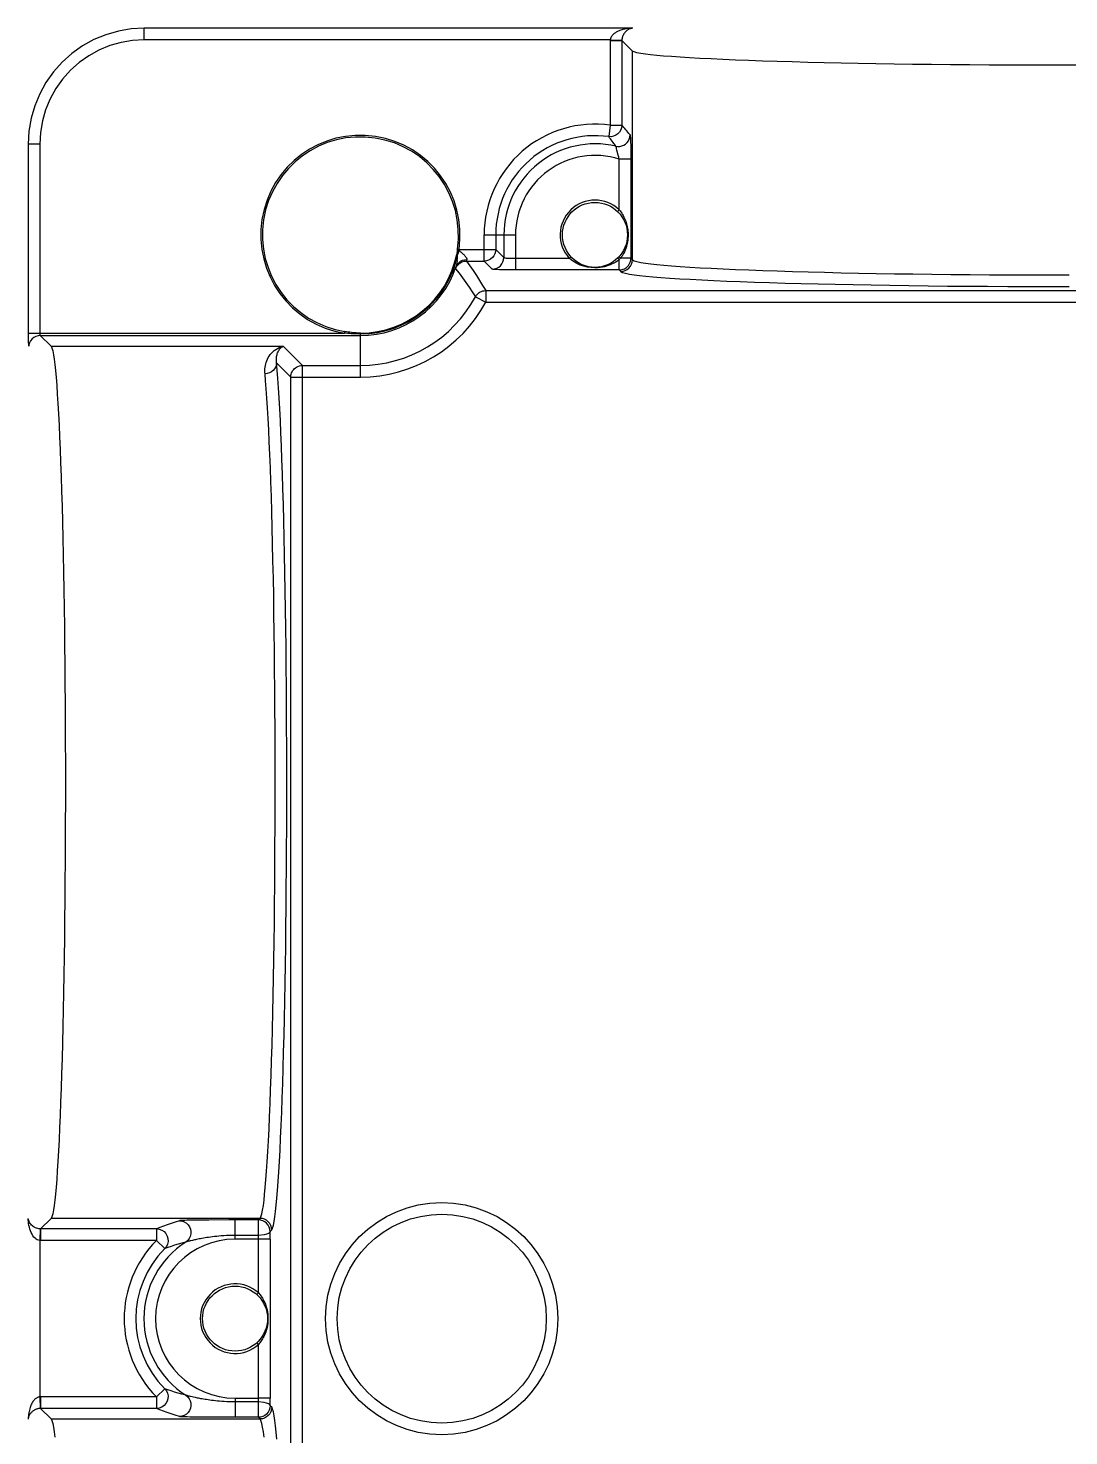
# Model space of a CAD drawing. Header units: millimetres. Extents: x -1 to 4489, y 0 to 1364.
# Drawn here: x 3029.5 to 3074.3, y 921.7 to 982.4 of the extents above; entities that cross this region are included whole.
import ezdxf

# ---------------------------------------------------------------- set-up
doc = ezdxf.new("R2010")
doc.units = ezdxf.units.MM
doc.layers.add('VERRUNDUNGEN', color=7, linetype='Continuous')

# ---------------------------------------------------------------- blocks, each defined once
blk = doc.blocks.new('A$C3E425E2D')
at = {"layer": 'VERRUNDUNGEN', "color": 7, "linetype": 'Continuous'}
for p, q in [((3.346, 106.334), (2.828, 106.12)), ((3.885, 106.489), (3.346, 106.334)), ((4.437, 106.583), (3.885, 106.489)), ((4.997, 106.615), (4.437, 106.583)), ((26.007, 106.615), (4.997, 106.615)), ((4.997, 106.115), (4.997, 106.615)), ((25.074, 106.155), (25.071, 106.135)), ((25.079, 106.173), (25.074, 106.155)), ((25.084, 106.19), (25.079, 106.173)), ((25.091, 106.207), (25.084, 106.19)), ((25.099, 106.224), (25.091, 106.207)), ((25.108, 106.241), (25.099, 106.224)), ((25.119, 106.259), (25.108, 106.241)), ((25.131, 106.276), (25.119, 106.259)), ((25.145, 106.294), (25.131, 106.276)), ((25.16, 106.312), (25.145, 106.294)), ((25.177, 106.33), (25.16, 106.312)), ((25.195, 106.348), (25.177, 106.33)), ((25.216, 106.366), (25.195, 106.348)), ((25.237, 106.383), (25.216, 106.366)), ((25.261, 106.401), (25.237, 106.383)), ((25.286, 106.418), (25.261, 106.401)), ((25.313, 106.435), (25.286, 106.418)), ((25.343, 106.452), (25.313, 106.435)), ((25.374, 106.468), (25.343, 106.452)), ((25.407, 106.484), (25.374, 106.468)), ((25.442, 106.499), (25.407, 106.484)), ((25.479, 106.514), (25.442, 106.499)), ((25.518, 106.528), (25.479, 106.514)), ((25.559, 106.541), (25.518, 106.528)), ((25.602, 106.554), (25.559, 106.541)), ((25.573, 106.156), (25.57, 106.138)), ((25.575, 106.174), (25.573, 106.156)), ((25.579, 106.191), (25.575, 106.174)), ((25.582, 106.208), (25.579, 106.191)), ((25.587, 106.225), (25.582, 106.208)), ((25.592, 106.243), (25.587, 106.225)), ((25.598, 106.261), (25.592, 106.243)), ((25.605, 106.279), (25.598, 106.261)), ((25.647, 106.566), (25.602, 106.554)), ((25.612, 106.297), (25.605, 106.279)), ((25.62, 106.315), (25.612, 106.297)), ((25.629, 106.333), (25.62, 106.315)), ((25.639, 106.352), (25.629, 106.333)), ((25.649, 106.37), (25.639, 106.352)), ((25.695, 106.577), (25.647, 106.566)), ((25.661, 106.387), (25.649, 106.37)), ((25.673, 106.405), (25.661, 106.387)), ((25.686, 106.422), (25.673, 106.405)), ((25.7, 106.44), (25.686, 106.422)), ((25.745, 106.587), (25.695, 106.577)), ((25.715, 106.456), (25.7, 106.44)), ((25.731, 106.473), (25.715, 106.456)), ((25.748, 106.489), (25.731, 106.473)), ((25.798, 106.595), (25.745, 106.587)), ((25.766, 106.504), (25.748, 106.489)), ((25.785, 106.519), (25.766, 106.504)), ((25.804, 106.533), (25.785, 106.519)), ((25.853, 106.603), (25.798, 106.595)), ((25.825, 106.547), (25.804, 106.533)), ((25.847, 106.559), (25.825, 106.547)), ((25.87, 106.571), (25.847, 106.559)), ((25.91, 106.608), (25.853, 106.603)), ((25.894, 106.582), (25.87, 106.571)), ((25.92, 106.591), (25.894, 106.582)), ((25.971, 106.612), (25.91, 106.608)), ((25.946, 106.599), (25.92, 106.591)), ((25.974, 106.606), (25.946, 106.599)), ((26.033, 106.615), (25.971, 106.612)), ((26.003, 106.611), (25.974, 106.606)), ((26.007, 106.612), (26.003, 106.611)), ((2.338, 105.849), (1.881, 105.524)), ((2.828, 106.12), (2.338, 105.849)), ((3.047, 105.671), (2.606, 105.427)), ((3.514, 105.863), (3.047, 105.671)), ((3.999, 106.003), (3.514, 105.863)), ((4.492, 106.087), (3.999, 106.003)), ((4.997, 106.115), (4.492, 106.087)), ((25.068, 106.115), (4.997, 106.115)), ((25.071, 106.135), (25.068, 106.115)), ((25.068, 106.115), (25.568, 106.098)), ((25.068, 106.115), (25.068, 106.081)), ((25.068, 106.081), (25.567, 106.081)), ((25.068, 106.081), (25.068, 102.435)), ((25.568, 106.098), (25.567, 106.081)), ((26.019, 105.63), (25.567, 106.081)), ((25.567, 106.081), (25.567, 102.435)), ((25.569, 106.119), (25.568, 106.098)), ((25.57, 106.138), (25.569, 106.119)), ((26.019, 96.629), (26.019, 105.63)), ((26.09, 105.592), (26.019, 105.63)), ((26.215, 105.557), (26.09, 105.592)), ((26.38, 105.526), (26.215, 105.557)), ((1.463, 105.151), (1.09, 104.734)), ((1.881, 105.524), (1.463, 105.151)), ((2.193, 105.135), (1.817, 104.798)), ((2.606, 105.427), (2.193, 105.135)), ((26.577, 105.496), (26.38, 105.526)), ((26.805, 105.468), (26.577, 105.496)), ((27.065, 105.441), (26.805, 105.468)), ((27.362, 105.414), (27.065, 105.441)), ((27.697, 105.388), (27.362, 105.414)), ((28.072, 105.361), (27.697, 105.388)), ((28.484, 105.335), (28.072, 105.361)), ((28.929, 105.31), (28.484, 105.335)), ((29.407, 105.286), (28.929, 105.31)), ((29.916, 105.262), (29.407, 105.286)), ((30.455, 105.24), (29.916, 105.262)), ((31.024, 105.218), (30.455, 105.24)), ((31.623, 105.197), (31.024, 105.218)), ((32.249, 105.177), (31.623, 105.197)), ((32.902, 105.158), (32.249, 105.177)), ((33.58, 105.14), (32.902, 105.158)), ((34.28, 105.123), (33.58, 105.14)), ((35.003, 105.107), (34.28, 105.123)), ((35.745, 105.092), (35.003, 105.107)), ((36.507, 105.079), (35.745, 105.092)), ((37.287, 105.067), (36.507, 105.079)), ((38.082, 105.055), (37.287, 105.067)), ((38.891, 105.046), (38.082, 105.055)), ((39.712, 105.037), (38.891, 105.046)), ((40.545, 105.03), (39.712, 105.037)), ((41.386, 105.024), (40.545, 105.03)), ((42.234, 105.019), (41.386, 105.024)), ((43.087, 105.016), (42.234, 105.019)), ((43.944, 105.014), (43.087, 105.016)), ((44.803, 105.013), (43.944, 105.014)), ((45.662, 105.014), (44.803, 105.013)), ((1.09, 104.734), (0.766, 104.277)), ((1.481, 104.422), (1.189, 104.01)), ((1.817, 104.798), (1.481, 104.422)), ((0.495, 103.786), (0.281, 103.269)), ((0.766, 104.277), (0.495, 103.786)), ((1.189, 104.01), (0.944, 103.568)), ((0.281, 103.269), (0.125, 102.73)), ((0.944, 103.568), (0.752, 103.101)), ((0.125, 102.73), (0.031, 102.178)), ((0.612, 102.616), (0.528, 102.123)), ((0.752, 103.101), (0.612, 102.616)), ((0.031, 102.178), (0, 101.618)), ((0.528, 102.123), (0.5, 101.618)), ((25.068, 102.435), (24.999, 101.94)), ((25.104, 101.936), (24.999, 101.94)), ((25.034, 101.894), (24.999, 101.94)), ((25.068, 102.435), (25.567, 102.435)), ((25.21, 101.956), (25.104, 101.936)), ((25.308, 101.997), (25.21, 101.956)), ((25.395, 102.058), (25.308, 101.997)), ((25.469, 102.137), (25.395, 102.058)), ((25.522, 102.228), (25.469, 102.137)), ((25.555, 102.326), (25.522, 102.228)), ((25.567, 102.435), (25.555, 102.326)), ((25.608, 102.388), (25.567, 102.435)), ((25.649, 102.34), (25.608, 102.388)), ((25.691, 102.29), (25.649, 102.34)), ((25.735, 102.238), (25.691, 102.29)), ((25.779, 102.185), (25.735, 102.238)), ((25.824, 102.13), (25.779, 102.185)), ((25.871, 102.072), (25.824, 102.13)), ((25.918, 102.013), (25.871, 102.072)), ((25.886, 101.837), (25.91, 101.924)), ((25.91, 101.924), (25.918, 102.013)), ((25.918, 102.013), (25.923, 101.994)), ((25.923, 101.994), (25.928, 101.954)), ((25.928, 101.954), (25.933, 101.89)), ((0.5, 101.618), (0, 101.618)), ((0, 101.618), (0, 93.392)), ((0.5, 101.618), (0.5, 93.47)), ((25.07, 101.847), (25.034, 101.894)), ((25.107, 101.798), (25.07, 101.847)), ((25.145, 101.747), (25.107, 101.798)), ((25.184, 101.694), (25.145, 101.747)), ((25.223, 101.64), (25.184, 101.694)), ((25.245, 101.61), (25.223, 101.64)), ((25.304, 101.527), (25.245, 101.61)), ((25.31, 101.517), (25.304, 101.527)), ((25.304, 101.527), (25.393, 101.514)), ((25.318, 101.495), (25.31, 101.517)), ((25.328, 101.461), (25.318, 101.495)), ((25.34, 101.416), (25.328, 101.461)), ((25.354, 101.361), (25.34, 101.416)), ((25.407, 101.143), (25.354, 101.361)), ((25.393, 101.514), (25.483, 101.518)), ((25.483, 101.518), (25.57, 101.538)), ((25.57, 101.538), (25.653, 101.573)), ((25.653, 101.573), (25.728, 101.622)), ((25.728, 101.622), (25.793, 101.684)), ((25.793, 101.684), (25.846, 101.756)), ((25.846, 101.756), (25.886, 101.837)), ((25.933, 101.89), (25.938, 101.805)), ((25.938, 101.805), (25.942, 101.7)), ((25.942, 101.7), (25.945, 101.578)), ((25.945, 101.578), (25.948, 101.441)), ((25.948, 101.441), (25.948, 101.398)), ((25.948, 101.398), (25.952, 100.968)), ((25.429, 101.057), (25.407, 101.143)), ((25.452, 100.968), (25.429, 101.057)), ((25.952, 100.968), (25.452, 100.968)), ((25.452, 98.784), (25.452, 100.967)), ((25.952, 100.968), (25.952, 96.697)), ((25.452, 98.784), (25.382, 98.712)), ((25.452, 98.784), (25.487, 98.741)), ((25.487, 98.741), (25.523, 98.694)), ((25.523, 98.694), (25.558, 98.644)), ((25.558, 98.644), (25.592, 98.591)), ((25.592, 98.591), (25.624, 98.535)), ((25.624, 98.535), (25.654, 98.477)), ((25.654, 98.477), (25.682, 98.419)), ((25.682, 98.419), (25.707, 98.361)), ((25.707, 98.361), (25.729, 98.301)), ((25.729, 98.301), (25.749, 98.242)), ((19.634, 97.707), (20.984, 97.707)), ((19.634, 96.581), (19.634, 97.707)), ((20.134, 97.707), (20.134, 97.081)), ((20.484, 97.707), (20.484, 96.73)), ((20.984, 97.707), (20.984, 96.197)), ((25.749, 98.242), (25.767, 98.181)), ((25.767, 98.181), (25.783, 98.12)), ((25.783, 98.12), (25.797, 98.058)), ((25.797, 98.058), (25.808, 97.995)), ((25.808, 97.995), (25.818, 97.931)), ((25.818, 97.931), (25.825, 97.864)), ((25.825, 97.864), (25.829, 97.795)), ((25.829, 97.795), (25.831, 97.722)), ((25.831, 97.722), (25.83, 97.644)), ((18.483, 97.091), (18.478, 97.044)), ((18.553, 97.081), (18.483, 97.091)), ((18.553, 97.081), (18.547, 97.041)), ((18.553, 97.081), (20.134, 97.081)), ((20.134, 97.081), (20.124, 96.985)), ((20.134, 97.081), (20.484, 96.73)), ((25.734, 97.125), (25.704, 97.047)), ((25.76, 97.209), (25.734, 97.125)), ((25.784, 97.297), (25.76, 97.209)), ((25.803, 97.387), (25.784, 97.297)), ((25.816, 97.476), (25.803, 97.387)), ((25.826, 97.562), (25.816, 97.476)), ((25.83, 97.644), (25.826, 97.562)), ((18.449, 96.452), (18.444, 96.426)), ((18.454, 96.479), (18.449, 96.452)), ((18.459, 96.507), (18.454, 96.479)), ((18.457, 96.881), (18.455, 96.866)), ((18.492, 96.859), (18.455, 96.866)), ((18.46, 96.896), (18.457, 96.881)), ((18.463, 96.535), (18.459, 96.507)), ((18.463, 96.912), (18.46, 96.896)), ((18.523, 96.492), (18.462, 96.417)), ((18.465, 96.929), (18.463, 96.912)), ((18.467, 96.565), (18.463, 96.535)), ((18.468, 96.946), (18.465, 96.929)), ((18.471, 96.597), (18.467, 96.565)), ((18.47, 96.964), (18.468, 96.946)), ((18.472, 96.983), (18.47, 96.964)), ((18.471, 96.597), (18.474, 96.624)), ((18.474, 97.002), (18.472, 96.983)), ((18.476, 97.023), (18.474, 97.002)), ((18.474, 96.624), (18.477, 96.652)), ((18.478, 97.044), (18.476, 97.023)), ((18.477, 96.652), (18.48, 96.682)), ((18.547, 97.041), (18.478, 97.044)), ((18.48, 96.682), (18.482, 96.714)), ((18.482, 96.714), (18.485, 96.748)), ((18.485, 96.748), (18.488, 96.783)), ((18.488, 96.783), (18.49, 96.82)), ((18.49, 96.82), (18.492, 96.859)), ((18.498, 96.874), (18.492, 96.859)), ((18.503, 96.889), (18.498, 96.874)), ((18.509, 96.906), (18.503, 96.889)), ((18.514, 96.923), (18.509, 96.906)), ((18.512, 96.422), (18.589, 96.489)), ((18.52, 96.94), (18.514, 96.923)), ((18.525, 96.959), (18.52, 96.94)), ((18.601, 96.553), (18.523, 96.492)), ((18.531, 96.978), (18.525, 96.959)), ((18.536, 96.998), (18.531, 96.978)), ((18.542, 97.019), (18.536, 96.998)), ((18.547, 97.041), (18.542, 97.019)), ((18.578, 97.016), (18.547, 97.041)), ((18.607, 96.992), (18.578, 97.016)), ((18.589, 96.489), (18.678, 96.539)), ((18.691, 96.597), (18.601, 96.553)), ((18.635, 96.968), (18.607, 96.992)), ((18.661, 96.946), (18.635, 96.968)), ((18.686, 96.924), (18.661, 96.946)), ((18.678, 96.539), (18.775, 96.57)), ((18.709, 96.902), (18.686, 96.924)), ((18.79, 96.622), (18.691, 96.597)), ((18.731, 96.882), (18.709, 96.902)), ((18.751, 96.863), (18.731, 96.882)), ((18.77, 96.844), (18.751, 96.863)), ((18.787, 96.826), (18.77, 96.844)), ((18.775, 96.57), (18.877, 96.581)), ((18.803, 96.809), (18.787, 96.826)), ((18.894, 96.627), (18.79, 96.622)), ((18.818, 96.792), (18.803, 96.809)), ((18.835, 96.772), (18.818, 96.792)), ((18.85, 96.753), (18.835, 96.772)), ((18.863, 96.735), (18.85, 96.753)), ((18.875, 96.718), (18.863, 96.735)), ((18.885, 96.7), (18.875, 96.718)), ((18.876, 96.585), (18.879, 96.594)), ((18.877, 96.581), (18.876, 96.585)), ((18.877, 96.581), (19.634, 96.581)), ((18.877, 96.581), (19.02, 96.375)), ((18.879, 96.594), (18.885, 96.608)), ((18.892, 96.684), (18.885, 96.7)), ((18.885, 96.608), (18.894, 96.627)), ((18.897, 96.668), (18.892, 96.684)), ((18.894, 96.627), (18.898, 96.639)), ((18.899, 96.653), (18.897, 96.668)), ((18.898, 96.639), (18.899, 96.653)), ((19.732, 96.591), (19.634, 96.581)), ((19.634, 96.581), (19.984, 96.231)), ((19.826, 96.619), (19.732, 96.591)), ((19.913, 96.666), (19.826, 96.619)), ((19.988, 96.729), (19.913, 96.666)), ((20.051, 96.805), (19.988, 96.729)), ((20.097, 96.892), (20.051, 96.805)), ((20.124, 96.985), (20.097, 96.892)), ((20.338, 96.377), (20.4, 96.453)), ((20.4, 96.453), (20.446, 96.539)), ((20.446, 96.539), (20.474, 96.633)), ((20.474, 96.633), (20.484, 96.73)), ((20.484, 96.73), (20.493, 96.725)), ((20.493, 96.725), (20.513, 96.72)), ((20.513, 96.72), (20.544, 96.715)), ((20.544, 96.715), (20.586, 96.71)), ((20.586, 96.71), (20.637, 96.706)), ((20.637, 96.706), (20.696, 96.703)), ((20.696, 96.703), (20.762, 96.7)), ((20.762, 96.7), (20.833, 96.698)), ((20.833, 96.698), (20.907, 96.697)), ((20.907, 96.697), (20.984, 96.697)), ((20.984, 96.697), (23.299, 96.697)), ((23.299, 96.697), (23.373, 96.764)), ((23.397, 96.615), (23.299, 96.697)), ((23.507, 96.539), (23.397, 96.615)), ((23.632, 96.469), (23.507, 96.539)), ((23.769, 96.408), (23.632, 96.469)), ((25.188, 96.471), (25.123, 96.44)), ((25.248, 96.504), (25.188, 96.471)), ((25.305, 96.537), (25.248, 96.504)), ((25.357, 96.572), (25.305, 96.537)), ((25.407, 96.607), (25.357, 96.572)), ((25.386, 96.702), (25.382, 96.703)), ((25.393, 96.696), (25.386, 96.702)), ((25.404, 96.687), (25.393, 96.696)), ((25.419, 96.674), (25.404, 96.687)), ((25.452, 96.642), (25.407, 96.607)), ((25.435, 96.659), (25.419, 96.674)), ((25.452, 96.642), (25.435, 96.659)), ((25.443, 96.761), (25.442, 96.764)), ((25.448, 96.753), (25.443, 96.761)), ((25.458, 96.742), (25.448, 96.753)), ((25.465, 96.655), (25.452, 96.642)), ((25.452, 96.197), (25.452, 96.642)), ((25.471, 96.729), (25.458, 96.742)), ((25.505, 96.697), (25.465, 96.655)), ((25.487, 96.713), (25.471, 96.729)), ((25.505, 96.697), (25.487, 96.713)), ((25.539, 96.744), (25.505, 96.697)), ((25.952, 96.697), (25.505, 96.697)), ((25.574, 96.795), (25.539, 96.744)), ((25.607, 96.851), (25.574, 96.795)), ((25.641, 96.911), (25.607, 96.851)), ((25.673, 96.976), (25.641, 96.911)), ((25.704, 97.047), (25.673, 96.976)), ((25.849, 96.394), (25.884, 96.446)), ((25.884, 96.446), (25.913, 96.503)), ((25.913, 96.503), (25.934, 96.565)), ((25.934, 96.565), (25.947, 96.63)), ((25.947, 96.63), (25.952, 96.697)), ((25.952, 96.697), (26.019, 96.629)), ((25.981, 96.438), (26.009, 96.532)), ((26.009, 96.532), (26.019, 96.629)), ((26.019, 96.629), (26.09, 96.59)), ((26.09, 96.59), (26.216, 96.553)), ((26.216, 96.553), (26.381, 96.519)), ((26.381, 96.519), (26.578, 96.488)), ((26.578, 96.488), (26.807, 96.458)), ((26.807, 96.458), (27.067, 96.43)), ((18.407, 96.274), (18.405, 96.257)), ((18.405, 96.257), (18.406, 96.249)), ((18.406, 96.249), (18.45, 96.341)), ((18.406, 96.249), (18.555, 96.056)), ((18.413, 96.299), (18.407, 96.274)), ((18.421, 96.332), (18.413, 96.299)), ((18.462, 96.417), (18.421, 96.332)), ((18.427, 96.353), (18.421, 96.332)), ((18.433, 96.376), (18.427, 96.353)), ((18.439, 96.4), (18.433, 96.376)), ((18.444, 96.426), (18.439, 96.4)), ((18.45, 96.341), (18.512, 96.422)), ((18.555, 96.056), (18.7, 95.86)), ((18.7, 95.86), (18.844, 95.66)), ((19.02, 96.375), (19.161, 96.166)), ((19.161, 96.166), (19.299, 95.955)), ((19.299, 95.955), (19.436, 95.741)), ((19.984, 96.231), (20.082, 96.24)), ((20.002, 96.225), (19.984, 96.231)), ((20.042, 96.22), (20.002, 96.225)), ((20.105, 96.215), (20.042, 96.22)), ((20.082, 96.24), (20.176, 96.269)), ((20.188, 96.211), (20.105, 96.215)), ((20.176, 96.269), (20.262, 96.315)), ((20.29, 96.207), (20.188, 96.211)), ((20.262, 96.315), (20.338, 96.377)), ((20.408, 96.203), (20.29, 96.207)), ((20.54, 96.2), (20.408, 96.203)), ((20.682, 96.198), (20.54, 96.2)), ((20.829, 96.197), (20.682, 96.198)), ((25.452, 96.197), (20.829, 96.197)), ((23.922, 96.356), (23.769, 96.408)), ((24.083, 96.318), (23.922, 96.356)), ((24.244, 96.298), (24.083, 96.318)), ((24.407, 96.289), (24.244, 96.298)), ((24.521, 96.293), (24.407, 96.289)), ((24.628, 96.302), (24.521, 96.293)), ((24.726, 96.317), (24.628, 96.302)), ((24.817, 96.336), (24.726, 96.317)), ((24.902, 96.359), (24.817, 96.336)), ((24.98, 96.384), (24.902, 96.359)), ((25.054, 96.411), (24.98, 96.384)), ((25.123, 96.44), (25.054, 96.411)), ((25.452, 96.197), (25.493, 96.199)), ((25.452, 96.197), (25.519, 96.13)), ((25.493, 96.199), (25.537, 96.204)), ((25.519, 96.13), (25.616, 96.139)), ((25.519, 96.13), (25.599, 96.09)), ((25.537, 96.204), (25.582, 96.214)), ((25.582, 96.214), (25.628, 96.229)), ((25.599, 96.09), (25.721, 96.053)), ((25.616, 96.139), (25.71, 96.168)), ((25.628, 96.229), (25.674, 96.249)), ((25.674, 96.249), (25.721, 96.276)), ((25.71, 96.168), (25.797, 96.214)), ((25.721, 96.276), (25.766, 96.308)), ((25.721, 96.053), (25.889, 96.02)), ((25.766, 96.308), (25.809, 96.348)), ((25.797, 96.214), (25.872, 96.276)), ((25.809, 96.348), (25.849, 96.394)), ((25.872, 96.276), (25.934, 96.352)), ((25.889, 96.02), (26.093, 95.988)), ((25.934, 96.352), (25.981, 96.438)), ((26.093, 95.988), (26.327, 95.959)), ((26.327, 95.959), (26.595, 95.93)), ((26.595, 95.93), (26.9, 95.902)), ((26.9, 95.902), (27.244, 95.874)), ((27.067, 96.43), (27.365, 96.401)), ((27.244, 95.874), (27.63, 95.846)), ((27.365, 96.401), (27.7, 96.373)), ((27.63, 95.846), (28.054, 95.819)), ((27.7, 96.373), (28.075, 96.346)), ((28.075, 96.346), (28.488, 96.318)), ((28.488, 96.318), (28.934, 96.292)), ((28.934, 96.292), (29.413, 96.266)), ((29.413, 96.266), (29.922, 96.241)), ((29.922, 96.241), (30.462, 96.217)), ((30.462, 96.217), (31.032, 96.194)), ((31.032, 96.194), (31.631, 96.172)), ((31.631, 96.172), (32.258, 96.151)), ((32.258, 96.151), (32.912, 96.131)), ((32.912, 96.131), (33.59, 96.112)), ((33.59, 96.112), (34.292, 96.094)), ((34.292, 96.094), (35.015, 96.078)), ((35.015, 96.078), (35.758, 96.062)), ((35.758, 96.062), (36.521, 96.048)), ((36.521, 96.048), (37.301, 96.035)), ((37.301, 96.035), (38.096, 96.023)), ((38.096, 96.023), (38.906, 96.013)), ((38.906, 96.013), (39.728, 96.004)), ((39.728, 96.004), (40.56, 95.996)), ((40.56, 95.996), (41.401, 95.99)), ((41.401, 95.99), (42.25, 95.985)), ((42.25, 95.985), (43.104, 95.982)), ((43.104, 95.982), (43.961, 95.98)), ((43.961, 95.98), (44.821, 95.979)), ((18.844, 95.66), (18.985, 95.458)), ((18.985, 95.458), (19.125, 95.251)), ((19.125, 95.251), (19.262, 95.042)), ((19.422, 95.219), (19.47, 95.247)), ((19.436, 95.741), (19.57, 95.524)), ((19.47, 95.247), (19.522, 95.271)), ((19.522, 95.271), (19.578, 95.289)), ((19.57, 95.524), (19.702, 95.305)), ((19.578, 95.289), (19.639, 95.301)), ((19.639, 95.301), (19.702, 95.305)), ((19.702, 95.305), (77.805, 95.305)), ((19.702, 95.305), (19.702, 94.805)), ((28.054, 95.819), (28.512, 95.792)), ((28.512, 95.792), (29.003, 95.766)), ((29.003, 95.766), (29.526, 95.742)), ((29.526, 95.742), (30.08, 95.718)), ((30.08, 95.718), (30.665, 95.695)), ((30.665, 95.695), (31.281, 95.672)), ((31.281, 95.672), (31.925, 95.651)), ((31.925, 95.651), (32.596, 95.631)), ((32.596, 95.631), (33.292, 95.612)), ((33.292, 95.612), (34.012, 95.594)), ((34.012, 95.594), (34.754, 95.578)), ((34.754, 95.578), (35.518, 95.562)), ((35.518, 95.562), (36.3, 95.548)), ((36.3, 95.548), (37.101, 95.535)), ((37.101, 95.535), (37.918, 95.524)), ((37.918, 95.524), (38.749, 95.513)), ((38.749, 95.513), (39.592, 95.504)), ((39.592, 95.504), (40.447, 95.497)), ((40.447, 95.497), (41.311, 95.49)), ((41.311, 95.49), (42.182, 95.485)), ((42.182, 95.485), (43.059, 95.482)), ((43.059, 95.482), (43.939, 95.48)), ((43.939, 95.48), (44.821, 95.479)), ((19.262, 95.042), (19.285, 95.079)), ((19.262, 95.042), (19.702, 94.805)), ((19.285, 95.079), (19.311, 95.116)), ((19.311, 95.116), (19.343, 95.153)), ((19.343, 95.153), (19.38, 95.187)), ((19.38, 95.187), (19.422, 95.219)), ((19.702, 94.805), (78.305, 94.805)), ((0, 93.47), (13.626, 93.47)), ((0.5, 93.47), (0.5, 93.464)), ((0.5, 93.464), (0.5, 93.457)), ((0.5, 93.457), (0.5, 93.451)), ((0.5, 93.451), (0.5, 93.445)), ((0.5, 93.445), (0.501, 93.44)), ((0.501, 93.44), (0.501, 93.434)), ((0.501, 93.434), (0.502, 93.428)), ((0.502, 93.428), (0.502, 93.423)), ((0.502, 93.423), (0.503, 93.417)), ((0.503, 93.417), (0.504, 93.412)), ((13.626, 93.47), (13.638, 93.54)), ((13.696, 93.465), (13.626, 93.47)), ((13.706, 93.529), (13.638, 93.54)), ((13.766, 93.46), (13.696, 93.465)), ((13.775, 93.519), (13.706, 93.529)), ((13.838, 93.455), (13.766, 93.46)), ((13.845, 93.509), (13.775, 93.519)), ((13.909, 93.45), (13.838, 93.455)), ((13.916, 93.501), (13.845, 93.509)), ((13.98, 93.446), (13.909, 93.45)), ((13.985, 93.493), (13.916, 93.501)), ((14.049, 93.443), (13.98, 93.446)), ((14.053, 93.487), (13.985, 93.493)), ((14.116, 93.441), (14.049, 93.443)), ((14.119, 93.482), (14.053, 93.487)), ((14.182, 93.439), (14.116, 93.441)), ((14.184, 93.478), (14.119, 93.482)), ((14.246, 93.438), (14.182, 93.439)), ((14.247, 93.476), (14.184, 93.478)), ((14.307, 93.438), (14.246, 93.438)), ((14.307, 93.476), (14.247, 93.476)), ((14.307, 93.438), (14.307, 93.476)), ((14.307, 91.581), (14.307, 93.438)), ((0, 93.392), (0.001, 93.32)), ((0.001, 93.32), (0.001, 93.252)), ((0.001, 93.252), (0.003, 93.185)), ((0.003, 93.185), (0.004, 93.12)), ((0.004, 93.12), (0.006, 93.056)), ((0.006, 93.056), (0.007, 93.026)), ((0.007, 93.026), (0.008, 92.997)), ((0.008, 92.997), (0.009, 92.97)), ((0.009, 92.97), (0.011, 92.945)), ((0.011, 92.945), (0.012, 92.924)), ((0.012, 92.924), (0.013, 92.917)), ((0.03, 92.968), (0.025, 92.917)), ((0.058, 93.062), (0.03, 92.968)), ((0.105, 93.148), (0.058, 93.062)), ((0.167, 93.224), (0.105, 93.148)), ((0.242, 93.286), (0.167, 93.224)), ((0.329, 93.332), (0.242, 93.286)), ((0.423, 93.361), (0.329, 93.332)), ((0.52, 93.37), (0.423, 93.361)), ((0.504, 93.412), (0.505, 93.406)), ((0.505, 93.406), (0.505, 93.401)), ((0.505, 93.401), (0.507, 93.396)), ((0.507, 93.396), (0.508, 93.391)), ((0.508, 93.391), (0.509, 93.387)), ((0.509, 93.387), (0.51, 93.383)), ((0.51, 93.383), (0.512, 93.379)), ((0.512, 93.379), (0.514, 93.376)), ((0.514, 93.376), (0.515, 93.374)), ((0.515, 93.374), (0.517, 93.372)), ((0.517, 93.372), (0.518, 93.371)), ((0.518, 93.371), (0.52, 93.37)), ((0.52, 93.37), (14.307, 93.37)), ((0.52, 93.37), (0.985, 92.906)), ((0.985, 92.906), (10.985, 92.906)), ((0.985, 92.906), (1.022, 92.834)), ((1.022, 92.834), (1.057, 92.708)), ((10.662, 92.774), (10.735, 92.818)), ((10.735, 92.818), (10.814, 92.855)), ((10.814, 92.855), (10.897, 92.885)), ((10.826, 92.776), (10.853, 92.808)), ((10.853, 92.808), (10.883, 92.838)), ((10.883, 92.838), (10.915, 92.864)), ((10.897, 92.885), (10.985, 92.906)), ((10.915, 92.864), (10.949, 92.887)), ((10.949, 92.887), (10.985, 92.906)), ((11.809, 92.081), (10.985, 92.906)), ((1.057, 92.708), (1.089, 92.544)), ((1.089, 92.544), (1.119, 92.346)), ((1.119, 92.346), (1.147, 92.118)), ((10.23, 92.144), (10.251, 92.214)), ((10.251, 92.214), (10.276, 92.283)), ((10.276, 92.283), (10.305, 92.352)), ((10.305, 92.352), (10.34, 92.42)), ((10.34, 92.42), (10.38, 92.486)), ((10.38, 92.486), (10.426, 92.55)), ((10.426, 92.55), (10.476, 92.611)), ((10.476, 92.611), (10.533, 92.67)), ((10.533, 92.67), (10.595, 92.724)), ((10.595, 92.724), (10.662, 92.774)), ((10.686, 92.351), (10.687, 92.391)), ((10.686, 92.311), (10.686, 92.351)), ((10.688, 92.271), (10.686, 92.311)), ((10.687, 92.391), (10.691, 92.431)), ((10.692, 92.232), (10.688, 92.271)), ((10.691, 92.431), (10.697, 92.471)), ((10.698, 92.193), (10.692, 92.232)), ((10.697, 92.471), (10.705, 92.511)), ((10.705, 92.511), (10.715, 92.551)), ((10.715, 92.551), (10.727, 92.591)), ((10.727, 92.591), (10.742, 92.63)), ((10.742, 92.63), (10.759, 92.669)), ((10.759, 92.669), (10.779, 92.706)), ((10.779, 92.706), (10.801, 92.742)), ((10.801, 92.742), (10.826, 92.776)), ((1.147, 92.118), (1.174, 91.858)), ((1.174, 91.858), (1.201, 91.56)), ((10.193, 91.864), (10.196, 91.933)), ((10.193, 91.794), (10.193, 91.864)), ((10.198, 91.725), (10.193, 91.794)), ((10.196, 91.933), (10.203, 92.004)), ((10.295, 91.735), (10.198, 91.725)), ((10.226, 91.416), (10.198, 91.725)), ((10.203, 92.004), (10.214, 92.074)), ((10.214, 92.074), (10.23, 92.144)), ((10.388, 91.762), (10.295, 91.735)), ((10.474, 91.806), (10.388, 91.762)), ((10.549, 91.864), (10.474, 91.806)), ((10.611, 91.935), (10.549, 91.864)), ((10.658, 92.015), (10.611, 91.935)), ((10.687, 92.102), (10.658, 92.015)), ((10.698, 92.193), (10.687, 92.102)), ((11.31, 91.581), (10.698, 92.193)), ((10.725, 91.876), (10.698, 92.193)), ((10.753, 91.518), (10.725, 91.876)), ((11.31, 91.581), (11.311, 91.623)), ((11.311, 91.623), (11.317, 91.666)), ((11.317, 91.666), (11.327, 91.711)), ((11.327, 91.711), (11.342, 91.757)), ((11.342, 91.757), (11.362, 91.804)), ((11.362, 91.804), (11.388, 91.85)), ((11.388, 91.85), (11.421, 91.895)), ((11.421, 91.895), (11.46, 91.938)), ((11.46, 91.938), (11.506, 91.978)), ((11.506, 91.978), (11.558, 92.013)), ((11.558, 92.013), (11.616, 92.042)), ((11.616, 92.042), (11.678, 92.063)), ((11.678, 92.063), (11.743, 92.076)), ((11.743, 92.076), (11.809, 92.081)), ((11.809, 92.081), (14.307, 92.081)), ((11.809, 1.31), (11.809, 92.081)), ((1.201, 91.56), (1.227, 91.226)), ((1.227, 91.226), (1.254, 90.85)), ((10.253, 91.067), (10.226, 91.416)), ((10.281, 90.677), (10.253, 91.067)), ((10.78, 91.118), (10.753, 91.518)), ((10.807, 90.68), (10.78, 91.118)), ((11.31, 91.581), (14.307, 91.581)), ((11.31, 1.809), (11.31, 91.581)), ((1.254, 90.85), (1.28, 90.437)), ((1.28, 90.437), (1.305, 89.992)), ((10.308, 90.251), (10.281, 90.677)), ((10.833, 90.211), (10.807, 90.68)), ((1.305, 89.992), (1.329, 89.513)), ((10.334, 89.794), (10.308, 90.251)), ((10.359, 89.306), (10.334, 89.794)), ((10.859, 89.71), (10.833, 90.211)), ((1.329, 89.513), (1.353, 89.004)), ((10.383, 88.789), (10.359, 89.306)), ((10.883, 89.179), (10.859, 89.71)), ((10.906, 88.619), (10.883, 89.179)), ((1.353, 89.004), (1.375, 88.465)), ((10.407, 88.242), (10.383, 88.789)), ((10.929, 88.027), (10.906, 88.619)), ((1.375, 88.465), (1.397, 87.895)), ((10.429, 87.666), (10.407, 88.242)), ((10.95, 87.406), (10.929, 88.027)), ((1.397, 87.895), (1.418, 87.296)), ((10.451, 87.061), (10.429, 87.666)), ((10.971, 86.757), (10.95, 87.406)), ((1.418, 87.296), (1.438, 86.669)), ((10.471, 86.429), (10.451, 87.061)), ((10.99, 86.082), (10.971, 86.757)), ((1.438, 86.669), (1.457, 86.016)), ((10.491, 85.772), (10.471, 86.429)), ((1.457, 86.016), (1.475, 85.338)), ((10.509, 85.091), (10.491, 85.772)), ((11.009, 85.383), (10.99, 86.082)), ((1.475, 85.338), (1.492, 84.637)), ((10.526, 84.388), (10.509, 85.091)), ((11.026, 84.662), (11.009, 85.383)), ((1.492, 84.637), (1.508, 83.914)), ((10.542, 83.664), (10.526, 84.388)), ((11.042, 83.918), (11.026, 84.662)), ((1.508, 83.914), (1.522, 83.171)), ((11.057, 83.155), (11.042, 83.918)), ((1.522, 83.171), (1.536, 82.409)), ((10.557, 82.92), (10.542, 83.664)), ((11.071, 82.372), (11.057, 83.155)), ((10.571, 82.158), (10.557, 82.92)), ((1.536, 82.409), (1.548, 81.63)), ((10.583, 81.379), (10.571, 82.158)), ((11.083, 81.573), (11.071, 82.372)), ((1.548, 81.63), (1.559, 80.835)), ((10.595, 80.586), (10.583, 81.379)), ((11.094, 80.758), (11.083, 81.573)), ((1.559, 80.835), (1.569, 80.026)), ((11.104, 79.93), (11.094, 80.758)), ((10.604, 79.779), (10.595, 80.586)), ((1.569, 80.026), (1.578, 79.204)), ((10.613, 78.96), (10.604, 79.779)), ((11.113, 79.09), (11.104, 79.93)), ((1.578, 79.204), (1.585, 78.372)), ((10.62, 78.132), (10.613, 78.96)), ((11.12, 78.239), (11.113, 79.09)), ((1.585, 78.372), (1.591, 77.531)), ((10.626, 77.295), (10.62, 78.132)), ((11.126, 77.38), (11.12, 78.239)), ((1.591, 77.531), (1.595, 76.683)), ((10.631, 76.452), (10.626, 77.295)), ((11.13, 76.515), (11.126, 77.38)), ((1.595, 76.683), (1.599, 75.829)), ((10.634, 75.604), (10.631, 76.452)), ((11.133, 75.644), (11.13, 76.515)), ((1.599, 75.829), (1.601, 74.972)), ((10.635, 74.753), (10.634, 75.604)), ((11.135, 74.77), (11.133, 75.644)), ((1.601, 74.972), (1.601, 74.113)), ((10.636, 73.9), (10.635, 74.753)), ((11.135, 73.895), (11.135, 74.77)), ((1.601, 74.113), (1.601, 73.254)), ((10.635, 73.049), (10.636, 73.9)), ((11.134, 73.021), (11.135, 73.895)), ((1.601, 73.254), (1.599, 72.397)), ((10.632, 72.199), (10.635, 73.049)), ((11.132, 72.148), (11.134, 73.021)), ((1.599, 72.397), (1.595, 71.543)), ((10.628, 71.353), (10.632, 72.199)), ((11.128, 71.28), (11.132, 72.148)), ((1.595, 71.543), (1.591, 70.695)), ((10.623, 70.513), (10.628, 71.353)), ((11.123, 70.418), (11.128, 71.28)), ((1.591, 70.695), (1.585, 69.854)), ((10.617, 69.68), (10.623, 70.513)), ((11.116, 69.563), (11.123, 70.418)), ((1.585, 69.854), (1.578, 69.022)), ((10.609, 68.857), (10.617, 69.68)), ((11.109, 68.717), (11.116, 69.563)), ((1.578, 69.022), (1.569, 68.201)), ((10.6, 68.044), (10.609, 68.857)), ((11.099, 67.883), (11.109, 68.717)), ((1.569, 68.201), (1.559, 67.391)), ((10.589, 67.244), (10.6, 68.044)), ((1.559, 67.391), (1.548, 66.596)), ((11.089, 67.061), (11.099, 67.883)), ((10.577, 66.458), (10.589, 67.244)), ((11.077, 66.254), (11.089, 67.061)), ((1.548, 66.596), (1.536, 65.817)), ((10.564, 65.688), (10.577, 66.458)), ((11.064, 65.464), (11.077, 66.254)), ((1.536, 65.817), (1.522, 65.055)), ((10.55, 64.935), (10.564, 65.688)), ((1.522, 65.055), (1.508, 64.312)), ((10.534, 64.2), (10.55, 64.935)), ((11.05, 64.691), (11.064, 65.464)), ((1.508, 64.312), (1.492, 63.59)), ((11.034, 63.937), (11.05, 64.691)), ((10.518, 63.487), (10.534, 64.2)), ((11.017, 63.204), (11.034, 63.937)), ((1.492, 63.59), (1.475, 62.889)), ((10.5, 62.794), (10.518, 63.487)), ((11, 62.493), (11.017, 63.204)), ((1.475, 62.889), (1.457, 62.212)), ((10.481, 62.125), (10.5, 62.794)), ((10.981, 61.807), (11, 62.493)), ((1.457, 62.212), (1.438, 61.559)), ((10.461, 61.481), (10.481, 62.125)), ((1.438, 61.559), (1.418, 60.933)), ((10.44, 60.862), (10.461, 61.481)), ((10.961, 61.145), (10.981, 61.807)), ((1.418, 60.933), (1.397, 60.334)), ((10.418, 60.271), (10.44, 60.862)), ((10.939, 60.51), (10.961, 61.145)), ((1.397, 60.334), (1.375, 59.765)), ((10.395, 59.709), (10.418, 60.271)), ((10.917, 59.903), (10.939, 60.51)), ((1.375, 59.765), (1.352, 59.225)), ((10.371, 59.177), (10.395, 59.709)), ((10.894, 59.326), (10.917, 59.903)), ((1.352, 59.225), (1.329, 58.717)), ((10.346, 58.675), (10.371, 59.177)), ((10.871, 58.779), (10.894, 59.326)), ((1.305, 58.239), (1.279, 57.794)), ((1.329, 58.717), (1.305, 58.239)), ((10.321, 58.203), (10.346, 58.675)), ((10.82, 57.78), (10.846, 58.264)), ((10.846, 58.264), (10.871, 58.779)), ((1.279, 57.794), (1.254, 57.381)), ((10.267, 57.357), (10.294, 57.763)), ((10.294, 57.763), (10.321, 58.203)), ((10.794, 57.328), (10.82, 57.78)), ((1.254, 57.381), (1.227, 57.006)), ((10.239, 56.986), (10.267, 57.357)), ((10.767, 56.911), (10.794, 57.328)), ((1.201, 56.672), (1.174, 56.375)), ((1.227, 57.006), (1.201, 56.672)), ((10.183, 56.363), (10.212, 56.657)), ((10.212, 56.657), (10.239, 56.986)), ((10.711, 56.192), (10.739, 56.531)), ((10.739, 56.531), (10.767, 56.911)), ((1.119, 55.887), (1.089, 55.689)), ((1.147, 56.115), (1.119, 55.887)), ((1.174, 56.375), (1.147, 56.115)), ((10.095, 55.686), (10.126, 55.881)), ((10.126, 55.881), (10.155, 56.107)), ((10.155, 56.107), (10.183, 56.363)), ((10.655, 55.626), (10.683, 55.891)), ((10.683, 55.891), (10.711, 56.192)), ((0.003, 55.267), (0.001, 55.317)), ((0.004, 55.307), (0.003, 55.317)), ((0.009, 55.19), (0.003, 55.267)), ((0.012, 55.269), (0.004, 55.307)), ((0.023, 55.23), (0.012, 55.269)), ((0.038, 55.191), (0.023, 55.23)), ((0.985, 55.328), (0.533, 54.877)), ((1.022, 55.4), (0.985, 55.328)), ((9.985, 55.328), (0.985, 55.328)), ((1.057, 55.525), (1.022, 55.4)), ((1.089, 55.689), (1.057, 55.525)), ((6.516, 55.228), (6.332, 55.171)), ((6.524, 55.229), (6.516, 55.228)), ((6.516, 55.228), (6.621, 55.216)), ((6.536, 55.231), (6.524, 55.229)), ((6.553, 55.233), (6.536, 55.231)), ((6.572, 55.234), (6.553, 55.233)), ((6.595, 55.236), (6.572, 55.234)), ((6.62, 55.237), (6.595, 55.236)), ((6.647, 55.238), (6.62, 55.237)), ((6.621, 55.216), (6.722, 55.182)), ((6.676, 55.24), (6.647, 55.238)), ((6.745, 55.242), (6.676, 55.24)), ((6.828, 55.245), (6.745, 55.242)), ((6.924, 55.247), (6.828, 55.245)), ((7.091, 55.25), (6.924, 55.247)), ((7.362, 55.253), (7.091, 55.25)), ((7.779, 55.257), (7.362, 55.253)), ((8.643, 55.259), (7.779, 55.257)), ((9.916, 55.259), (8.643, 55.259)), ((8.907, 54.431), (8.907, 55.259)), ((9.916, 55.259), (9.985, 55.328)), ((9.916, 54.595), (9.916, 55.259)), ((10.009, 55.25), (9.916, 55.259)), ((9.985, 55.328), (10.025, 55.399)), ((10.083, 55.319), (9.985, 55.328)), ((10.1, 55.224), (10.009, 55.25)), ((10.025, 55.399), (10.061, 55.523)), ((10.061, 55.523), (10.095, 55.686)), ((10.176, 55.29), (10.083, 55.319)), ((10.186, 55.18), (10.1, 55.224)), ((10.263, 55.244), (10.176, 55.29)), ((10.338, 55.182), (10.263, 55.244)), ((10.594, 55.194), (10.625, 55.396)), ((10.625, 55.396), (10.655, 55.626)), ((0.019, 55.109), (0.009, 55.19)), ((0.033, 55.028), (0.019, 55.109)), ((0.051, 54.947), (0.033, 55.028)), ((0.058, 55.152), (0.038, 55.191)), ((0.074, 54.867), (0.051, 54.947)), ((0.082, 55.113), (0.058, 55.152)), ((0.101, 54.789), (0.074, 54.867)), ((0.11, 55.076), (0.082, 55.113)), ((0.132, 54.714), (0.101, 54.789)), ((0.143, 55.04), (0.11, 55.076)), ((0.167, 54.645), (0.132, 54.714)), ((0.179, 55.006), (0.143, 55.04)), ((0.206, 54.581), (0.167, 54.645)), ((0.22, 54.976), (0.179, 55.006)), ((0.263, 54.948), (0.22, 54.976)), ((0.309, 54.925), (0.263, 54.948)), ((0.359, 54.906), (0.309, 54.925)), ((0.41, 54.891), (0.359, 54.906)), ((0.463, 54.882), (0.41, 54.891)), ((0.517, 54.877), (0.463, 54.882)), ((0.517, 54.877), (0.5, 54.378)), ((0.533, 54.877), (0.517, 54.877)), ((5.527, 54.877), (0.533, 54.877)), ((0.533, 54.877), (0.533, 54.377)), ((5.676, 54.938), (5.527, 54.877)), ((5.527, 54.877), (5.527, 54.377)), ((5.527, 54.877), (5.642, 54.863)), ((5.642, 54.863), (5.753, 54.822)), ((5.83, 54.997), (5.676, 54.938)), ((5.753, 54.822), (5.85, 54.757)), ((5.99, 55.056), (5.83, 54.997)), ((5.85, 54.757), (5.929, 54.671)), ((5.929, 54.671), (5.987, 54.568)), ((6.156, 55.114), (5.99, 55.056)), ((6.332, 55.171), (6.156, 55.114)), ((6.722, 55.182), (6.813, 55.127)), ((6.813, 55.127), (6.89, 55.054)), ((6.89, 55.054), (6.951, 54.966)), ((6.951, 54.966), (6.992, 54.868)), ((7.007, 54.656), (6.981, 54.553)), ((6.992, 54.868), (7.011, 54.763)), ((7.011, 54.763), (7.007, 54.656)), ((8.778, 54.594), (8.655, 54.591)), ((8.907, 54.595), (8.778, 54.594)), ((9.916, 54.595), (8.907, 54.595)), ((10.161, 54.619), (9.916, 54.595)), ((9.918, 54.431), (9.916, 54.595)), ((10.263, 54.644), (10.161, 54.619)), ((10.263, 55.119), (10.186, 55.18)), ((10.328, 55.042), (10.263, 55.119)), ((10.344, 54.679), (10.263, 54.644)), ((10.376, 54.954), (10.328, 55.042)), ((10.401, 55.106), (10.338, 55.182)), ((10.396, 54.714), (10.344, 54.679)), ((10.406, 54.859), (10.376, 54.954)), ((10.416, 54.76), (10.396, 54.714)), ((10.447, 55.02), (10.401, 55.106)), ((10.416, 54.76), (10.406, 54.859)), ((10.416, 54.76), (10.485, 54.829)), ((10.416, 54.71), (10.416, 54.76)), ((10.418, 54.431), (10.416, 54.71)), ((10.475, 54.926), (10.447, 55.02)), ((10.485, 54.829), (10.475, 54.926)), ((10.485, 54.829), (10.524, 54.908)), ((10.524, 54.908), (10.561, 55.029)), ((10.561, 55.029), (10.594, 55.194)), ((0.249, 54.525), (0.206, 54.581)), ((0.295, 54.477), (0.249, 54.525)), ((0.343, 54.437), (0.295, 54.477)), ((0.394, 54.407), (0.343, 54.437)), ((0.446, 54.387), (0.394, 54.407)), ((0.5, 54.378), (0.446, 54.387)), ((0.533, 54.377), (0.5, 54.378)), ((0.5, 54.378), (0.5, 47.637)), ((5.527, 54.377), (0.533, 54.377)), ((5.881, 54.025), (5.527, 54.377)), ((5.953, 54.118), (5.881, 54.025)), ((6.018, 54.074), (5.881, 54.025)), ((6.001, 54.223), (5.953, 54.118)), ((5.987, 54.568), (6.019, 54.455)), ((6.024, 54.337), (6.001, 54.223)), ((6.161, 54.123), (6.018, 54.074)), ((6.019, 54.455), (6.024, 54.337)), ((6.307, 54.17), (6.161, 54.123)), ((6.459, 54.217), (6.307, 54.17)), ((6.619, 54.263), (6.459, 54.217)), ((6.786, 54.308), (6.619, 54.263)), ((6.868, 54.374), (6.786, 54.308)), ((6.793, 54.31), (6.786, 54.308)), ((6.802, 54.313), (6.793, 54.31)), ((6.815, 54.317), (6.802, 54.313)), ((6.831, 54.321), (6.815, 54.317)), ((6.849, 54.326), (6.831, 54.321)), ((6.869, 54.332), (6.849, 54.326)), ((6.934, 54.457), (6.868, 54.374)), ((6.914, 54.343), (6.869, 54.332)), ((6.94, 54.349), (6.914, 54.343)), ((6.981, 54.553), (6.934, 54.457)), ((6.969, 54.356), (6.94, 54.349)), ((7.001, 54.364), (6.969, 54.356)), ((7.073, 54.38), (7.001, 54.364)), ((7.113, 54.389), (7.073, 54.38)), ((7.157, 54.399), (7.113, 54.389)), ((7.203, 54.409), (7.157, 54.399)), ((7.252, 54.419), (7.203, 54.409)), ((7.305, 54.429), (7.252, 54.419)), ((7.36, 54.44), (7.305, 54.429)), ((7.42, 54.452), (7.36, 54.44)), ((7.482, 54.463), (7.42, 54.452)), ((7.549, 54.475), (7.482, 54.463)), ((7.618, 54.486), (7.549, 54.475)), ((7.692, 54.498), (7.618, 54.486)), ((7.769, 54.51), (7.692, 54.498)), ((7.85, 54.521), (7.769, 54.51)), ((7.935, 54.532), (7.85, 54.521)), ((8.024, 54.543), (7.935, 54.532)), ((8.117, 54.554), (8.024, 54.543)), ((8.215, 54.563), (8.117, 54.554)), ((8.317, 54.572), (8.215, 54.563)), ((8.424, 54.58), (8.317, 54.572)), ((8.537, 54.586), (8.424, 54.58)), ((8.655, 54.591), (8.537, 54.586)), ((10.418, 54.431), (8.907, 54.431)), ((9.918, 52.116), (9.918, 54.431)), ((10.418, 54.431), (10.418, 47.584)), ((9.918, 52.116), (9.851, 52.042)), ((9.918, 52.116), (9.988, 52.033)), ((9.988, 52.033), (10.023, 51.987)), ((10.023, 51.987), (10.057, 51.937)), ((10.057, 51.937), (10.091, 51.883)), ((10.091, 51.883), (10.123, 51.826)), ((10.123, 51.826), (10.154, 51.765)), ((10.154, 51.765), (10.184, 51.7)), ((10.184, 51.7), (10.213, 51.631)), ((10.213, 51.631), (10.239, 51.556)), ((10.239, 51.556), (10.263, 51.476)), ((10.263, 51.476), (10.285, 51.389)), ((10.285, 51.389), (10.303, 51.295)), ((10.303, 51.295), (10.316, 51.196)), ((10.316, 51.196), (10.323, 51.093)), ((10.326, 50.991), (10.322, 50.894)), ((10.323, 51.093), (10.326, 50.991)), ((10.204, 50.363), (10.179, 50.302)), ((10.228, 50.426), (10.204, 50.363)), ((10.25, 50.493), (10.228, 50.426)), ((10.27, 50.564), (10.25, 50.493)), ((10.287, 50.638), (10.27, 50.564)), ((10.302, 50.718), (10.287, 50.638)), ((10.314, 50.803), (10.302, 50.718)), ((10.322, 50.894), (10.314, 50.803)), ((9.918, 49.899), (9.851, 49.973)), ((9.946, 49.931), (9.918, 49.899)), ((9.918, 47.584), (9.918, 49.899)), ((9.976, 49.966), (9.946, 49.931)), ((10.005, 50.004), (9.976, 49.966)), ((10.035, 50.046), (10.005, 50.004)), ((10.066, 50.091), (10.035, 50.046)), ((10.095, 50.14), (10.066, 50.091)), ((10.124, 50.191), (10.095, 50.14)), ((10.152, 50.245), (10.124, 50.191)), ((10.179, 50.302), (10.152, 50.245)), ((5.881, 47.99), (5.527, 47.637)), ((5.881, 47.99), (5.953, 47.897)), ((6.018, 47.941), (5.881, 47.99)), ((6.16, 47.892), (6.018, 47.941)), ((0.14, 47.318), (0.12, 47.275)), ((0.161, 47.359), (0.14, 47.318)), ((0.183, 47.398), (0.161, 47.359)), ((0.206, 47.433), (0.183, 47.398)), ((0.229, 47.465), (0.206, 47.433)), ((0.253, 47.495), (0.229, 47.465)), ((0.278, 47.522), (0.253, 47.495)), ((0.303, 47.546), (0.278, 47.522)), ((0.328, 47.567), (0.303, 47.546)), ((0.354, 47.585), (0.328, 47.567)), ((0.38, 47.6), (0.354, 47.585)), ((0.405, 47.613), (0.38, 47.6)), ((0.43, 47.623), (0.405, 47.613)), ((0.455, 47.63), (0.43, 47.623)), ((0.478, 47.634), (0.455, 47.63)), ((0.5, 47.637), (0.478, 47.634)), ((0.533, 47.637), (0.5, 47.637)), ((0.5, 47.637), (0.517, 47.137)), ((5.527, 47.637), (0.533, 47.637)), ((0.533, 47.637), (0.533, 47.138)), ((5.527, 47.637), (5.527, 47.138)), ((5.929, 47.344), (5.85, 47.258)), ((5.987, 47.446), (5.929, 47.344)), ((5.953, 47.897), (6.001, 47.791)), ((6.019, 47.559), (5.987, 47.446)), ((6.001, 47.791), (6.024, 47.677)), ((6.024, 47.677), (6.019, 47.559)), ((6.307, 47.844), (6.16, 47.892)), ((6.459, 47.798), (6.307, 47.844)), ((6.619, 47.751), (6.459, 47.798)), ((6.786, 47.707), (6.619, 47.751)), ((6.786, 47.707), (6.868, 47.64)), ((6.791, 47.705), (6.786, 47.707)), ((6.797, 47.703), (6.791, 47.705)), ((6.806, 47.7), (6.797, 47.703)), ((6.816, 47.697), (6.806, 47.7)), ((6.827, 47.694), (6.816, 47.697)), ((6.84, 47.691), (6.827, 47.694)), ((6.853, 47.687), (6.84, 47.691)), ((6.868, 47.683), (6.853, 47.687)), ((6.903, 47.674), (6.868, 47.683)), ((6.868, 47.64), (6.934, 47.557)), ((6.945, 47.664), (6.903, 47.674)), ((6.934, 47.557), (6.981, 47.462)), ((6.996, 47.652), (6.945, 47.664)), ((6.981, 47.462), (7.007, 47.359)), ((7.055, 47.638), (6.996, 47.652)), ((7.007, 47.359), (7.011, 47.252)), ((7.123, 47.623), (7.055, 47.638)), ((7.201, 47.606), (7.123, 47.623)), ((7.243, 47.598), (7.201, 47.606)), ((7.288, 47.588), (7.243, 47.598)), ((7.336, 47.579), (7.288, 47.588)), ((7.387, 47.569), (7.336, 47.579)), ((7.441, 47.559), (7.387, 47.569)), ((7.497, 47.549), (7.441, 47.559)), ((7.556, 47.539), (7.497, 47.549)), ((7.618, 47.528), (7.556, 47.539)), ((7.683, 47.518), (7.618, 47.528)), ((7.752, 47.507), (7.683, 47.518)), ((7.824, 47.497), (7.752, 47.507)), ((7.9, 47.487), (7.824, 47.497)), ((7.979, 47.477), (7.9, 47.487)), ((8.063, 47.467), (7.979, 47.477)), ((8.15, 47.458), (8.063, 47.467)), ((8.243, 47.449), (8.15, 47.458)), ((8.34, 47.441), (8.243, 47.449)), ((8.442, 47.434), (8.34, 47.441)), ((8.55, 47.428), (8.442, 47.434)), ((8.663, 47.423), (8.55, 47.428)), ((8.782, 47.42), (8.663, 47.423)), ((8.907, 47.419), (8.782, 47.42)), ((8.907, 47.584), (9.918, 47.584)), ((8.907, 47.584), (8.907, 46.755)), ((9.916, 47.419), (8.907, 47.419)), ((9.916, 47.419), (9.918, 47.584)), ((10.161, 47.396), (9.916, 47.419)), ((9.916, 46.755), (9.916, 47.419)), ((10.418, 47.584), (9.918, 47.584)), ((10.263, 47.37), (10.161, 47.396)), ((10.344, 47.336), (10.263, 47.37)), ((10.396, 47.301), (10.344, 47.336)), ((10.416, 47.304), (10.418, 47.584)), ((0.003, 46.746), (0, 46.672)), ((0.008, 46.818), (0.003, 46.746)), ((0.004, 46.707), (0.003, 46.698)), ((0.011, 46.742), (0.004, 46.707)), ((0.016, 46.886), (0.008, 46.818)), ((0.02, 46.775), (0.011, 46.742)), ((0.026, 46.95), (0.016, 46.886)), ((0.031, 46.806), (0.02, 46.775)), ((0.038, 47.012), (0.026, 46.95)), ((0.044, 46.836), (0.031, 46.806)), ((0.052, 47.07), (0.038, 47.012)), ((0.059, 46.864), (0.044, 46.836)), ((0.067, 47.126), (0.052, 47.07)), ((0.075, 46.891), (0.059, 46.864)), ((0.084, 47.178), (0.067, 47.126)), ((0.092, 46.916), (0.075, 46.891)), ((0.101, 47.228), (0.084, 47.178)), ((0.111, 46.94), (0.092, 46.916)), ((0.12, 47.275), (0.101, 47.228)), ((0.131, 46.963), (0.111, 46.94)), ((0.152, 46.984), (0.131, 46.963)), ((0.173, 47.004), (0.152, 46.984)), ((0.196, 47.022), (0.173, 47.004)), ((0.219, 47.039), (0.196, 47.022)), ((0.243, 47.055), (0.219, 47.039)), ((0.268, 47.069), (0.243, 47.055)), ((0.293, 47.082), (0.268, 47.069)), ((0.318, 47.093), (0.293, 47.082)), ((0.344, 47.104), (0.318, 47.093)), ((0.37, 47.112), (0.344, 47.104)), ((0.396, 47.12), (0.37, 47.112)), ((0.421, 47.126), (0.396, 47.12)), ((0.447, 47.131), (0.421, 47.126)), ((0.471, 47.134), (0.447, 47.131)), ((0.495, 47.136), (0.471, 47.134)), ((0.517, 47.137), (0.495, 47.136)), ((0.533, 47.138), (0.517, 47.137)), ((5.527, 47.138), (0.533, 47.138)), ((0.533, 47.138), (0.985, 46.686)), ((5.642, 47.151), (5.527, 47.138)), ((5.676, 47.077), (5.527, 47.138)), ((5.753, 47.192), (5.642, 47.151)), ((5.83, 47.017), (5.676, 47.077)), ((5.85, 47.258), (5.753, 47.192)), ((5.99, 46.959), (5.83, 47.017)), ((6.156, 46.901), (5.99, 46.959)), ((6.332, 46.843), (6.156, 46.901)), ((6.516, 46.787), (6.332, 46.843)), ((6.621, 46.799), (6.516, 46.787)), ((6.522, 46.786), (6.516, 46.787)), ((6.53, 46.784), (6.522, 46.786)), ((6.541, 46.783), (6.53, 46.784)), ((6.553, 46.782), (6.541, 46.783)), ((6.567, 46.781), (6.553, 46.782)), ((6.583, 46.78), (6.567, 46.781)), ((6.6, 46.779), (6.583, 46.78)), ((6.62, 46.778), (6.6, 46.779)), ((6.64, 46.777), (6.62, 46.778)), ((6.722, 46.833), (6.621, 46.799)), ((6.663, 46.776), (6.64, 46.777)), ((6.716, 46.774), (6.663, 46.776)), ((6.779, 46.772), (6.716, 46.774)), ((6.813, 46.888), (6.722, 46.833)), ((6.852, 46.77), (6.779, 46.772)), ((6.89, 46.961), (6.813, 46.888)), ((6.981, 46.767), (6.852, 46.77)), ((6.951, 47.048), (6.89, 46.961)), ((6.992, 47.147), (6.951, 47.048)), ((7.192, 46.763), (6.981, 46.767)), ((7.011, 47.252), (6.992, 47.147)), ((7.519, 46.76), (7.192, 46.763)), ((8.107, 46.757), (7.519, 46.76)), ((9.916, 46.755), (8.107, 46.757)), ((10.009, 46.764), (9.916, 46.755)), ((9.985, 46.686), (9.916, 46.755)), ((10.1, 46.791), (10.009, 46.764)), ((10.176, 46.724), (10.083, 46.696)), ((10.186, 46.835), (10.1, 46.791)), ((10.263, 46.771), (10.176, 46.724)), ((10.263, 46.896), (10.186, 46.835)), ((10.328, 46.972), (10.263, 46.896)), ((10.338, 46.833), (10.263, 46.771)), ((10.376, 47.061), (10.328, 46.972)), ((10.401, 46.909), (10.338, 46.833)), ((10.406, 47.156), (10.376, 47.061)), ((10.416, 47.255), (10.396, 47.301)), ((10.447, 46.995), (10.401, 46.909)), ((10.416, 47.255), (10.406, 47.156)), ((10.416, 47.255), (10.416, 47.304)), ((10.485, 47.186), (10.416, 47.255)), ((10.475, 47.089), (10.447, 46.995)), ((10.485, 47.186), (10.475, 47.089)), ((10.525, 47.107), (10.485, 47.186)), ((10.561, 46.986), (10.525, 47.107)), ((10.594, 46.82), (10.561, 46.986)), ((10.626, 46.617), (10.594, 46.82)), ((0.985, 46.686), (9.985, 46.686)), ((0.985, 46.686), (1.022, 46.615)), ((1.022, 46.615), (1.057, 46.489)), ((1.057, 46.489), (1.089, 46.325)), ((1.089, 46.325), (1.119, 46.127)), ((1.119, 46.127), (1.147, 45.898)), ((10.083, 46.696), (9.985, 46.686)), ((10.025, 46.615), (9.985, 46.686)), ((10.061, 46.491), (10.025, 46.615)), ((10.095, 46.328), (10.061, 46.491)), ((10.126, 46.132), (10.095, 46.328)), ((10.155, 45.905), (10.126, 46.132)), ((10.655, 46.385), (10.626, 46.617)), ((10.684, 46.118), (10.655, 46.385)), ((10.712, 45.814), (10.684, 46.118))]:
    blk.add_line(p, q, dxfattribs=at)
for centre, radius in [((24.407, 97.707), 1.4), ((17.807, 51.007), 5), ((17.807, 51.007), 4.5), ((8.907, 51.007), 1.4)]:
    blk.add_circle(centre, radius, dxfattribs=at)
for centre, radius, start, end in [((14.307, 97.707), 4.291, 351.60311, 260.86987), ((14.307, 97.707), 4.221, 351.60311, 260.86987), ((24.407, 97.707), 4.773, 82.0468, 180), ((24.407, 97.707), 4.274, 82.0468, 180), ((24.407, 97.707), 3.923, 76.78685, 180), ((24.407, 97.707), 3.424, 72.23316, 180), ((24.407, 97.707), 1.5, 45.86192, 222.36665), ((14.307, 97.707), 4.232, 270, 348.53464), ((14.307, 97.707), 4.27, 270, 348.53467), ((14.307, 97.707), 4.337, 270, 341.51183), ((14.307, 97.707), 5.626, 270, 331.72534), ((14.307, 97.707), 6.126, 270, 331.72534), ((8.907, 51.007), 4.773, 135.08748, 224.91252), ((8.907, 51.007), 4.274, 135.08748, 224.91252), ((8.907, 51.007), 3.923, 122.73347, 237.26653), ((8.907, 51.007), 3.423, 89.99952, 269.99943), ((8.907, 51.007), 1.5, 47.63335, 312.36665)]:
    blk.add_arc(centre, radius, start, end, dxfattribs=at)

msp = doc.modelspace()

# ---------------------------------------------------------------- block references
msp.add_blockref('A$C3E425E2D', (3029.455, 875.775))

doc.saveas('drawing.dxf')
